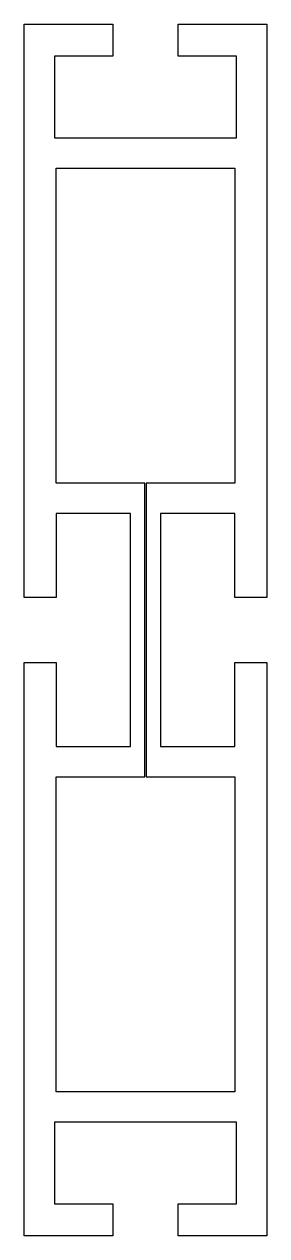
# Model space of a CAD drawing. Header units: millimetres. Extents: x -8.1 to 7.9, y -40 to 40.
import ezdxf

# ---------------------------------------------------------------- set-up
doc = ezdxf.new("R2010")
doc.units = ezdxf.units.MM
doc.header["$LTSCALE"] = 0.0125
doc.layers.add('Profil', color=7, linetype='Continuous')

msp = doc.modelspace()

# ---------------------------------------------------------------- linework, layer by layer
at = {"layer": 'Profil'}
for points in [[(-8.089, -2.179), (-5.989, -2.179), (-5.989, -7.729), (-1.089, -7.729), (-1.089, -0.029), (-1.089, 7.671), (-5.989, 7.671), (-5.989, 2.121), (-8.089, 2.121), (-8.089, 39.971), (-2.239, 39.971), (-2.239, 37.871), (-6.089, 37.871), (-6.089, 32.471), (5.911, 32.471), (5.911, 37.871), (2.061, 37.871), (2.061, 39.971), (7.911, 39.971), (7.911, 2.121), (5.811, 2.121), (5.811, 7.671), (0.911, 7.671), (0.911, -0.029), (0.911, -7.729), (5.811, -7.729), (5.811, -2.179), (7.911, -2.179), (7.911, -40.029), (2.061, -40.029), (2.061, -37.929), (5.911, -37.929), (5.911, -32.529), (-6.089, -32.529), (-6.089, -37.929), (-2.239, -37.929), (-2.239, -40.029), (-8.089, -40.029)], [(-0.139, 9.671), (-5.989, 9.671), (-5.989, 30.471), (5.811, 30.471), (5.811, 9.671), (-0.039, 9.671), (-0.039, -9.729), (5.811, -9.729), (5.811, -30.529), (-5.989, -30.529), (-5.989, -9.729), (-0.139, -9.729)]]:
    msp.add_lwpolyline(points, close=True, dxfattribs=at)

doc.saveas('drawing.dxf')
